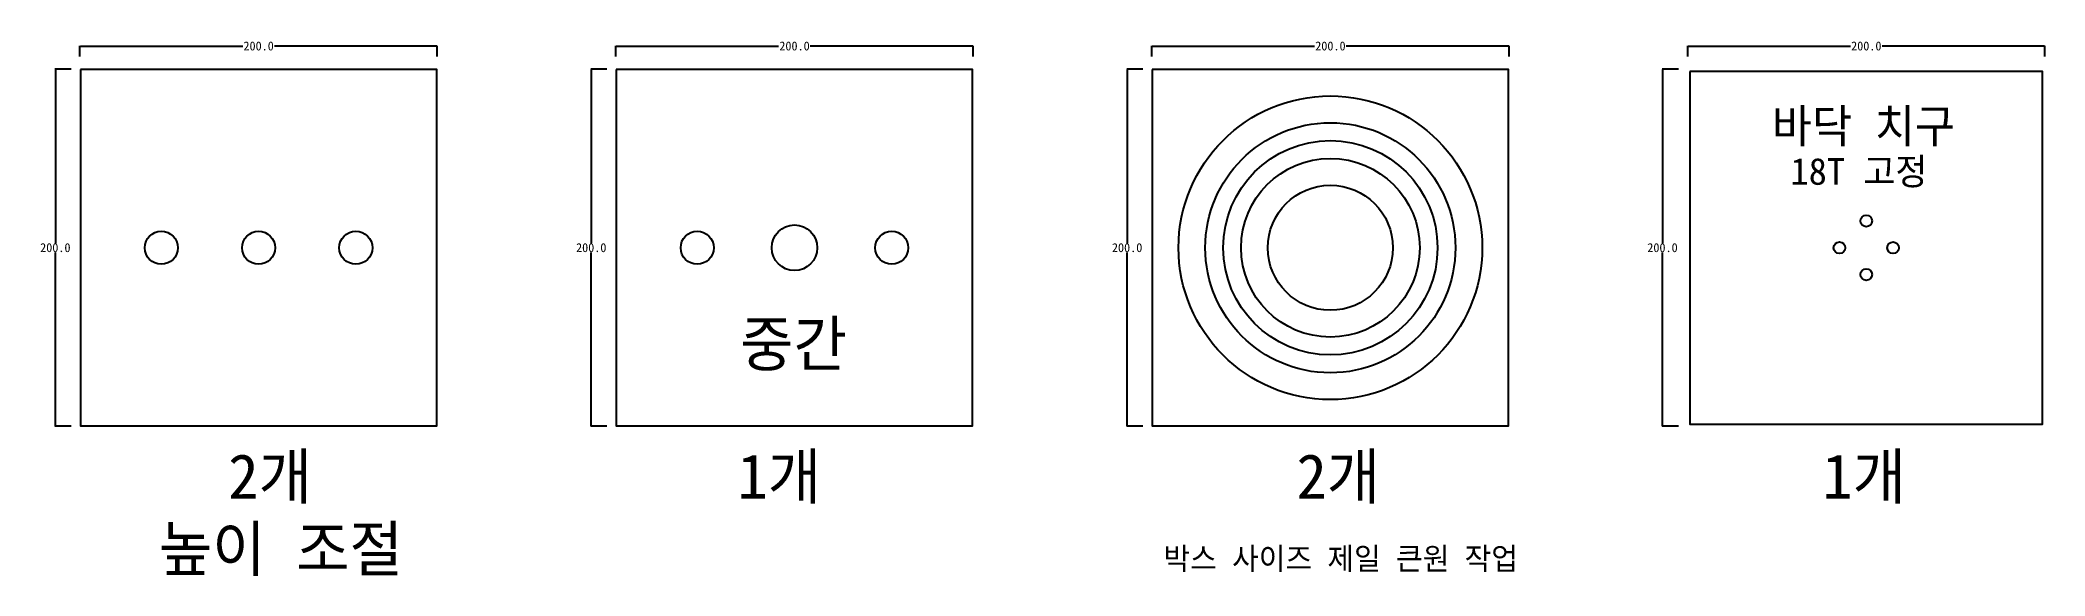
# Model space of a CAD drawing. Header units: millimetres. Extents: x 660 to 1782, y 243 to 543.
import ezdxf

# ---------------------------------------------------------------- set-up
doc = ezdxf.new("R2010")
doc.units = ezdxf.units.MM
for name, color, linetype in [('TEXT', 7, 'Continuous'), ('볼트 구멍', 7, 'Continuous'), ('치구', 7, 'Continuous'), ('치수', 7, 'Continuous')]:
    doc.layers.add(name, color=color, linetype=linetype)
doc.dimstyles.get("Standard").update_dxf_attribs({"dimtxt": 7, "dimasz": 0.18, "dimexe": 0.18, "dimexo": 0.0625, "dimgap": 0.09, "dimtad": 0, "dimtih": 1, "dimtoh": 1, "dimdec": 1, "dimzin": 0, "dimdsep": 46, "dimtxsty": 'Standard', "dimcen": 0.09, "dimadec": 0, "dimazin": 0, "dimtfac": 1, "dimtdec": 1, "dimtofl": 0, "dimtmove": 0, "dimatfit": 3, "dimfxl": 0, "dimtolj": 1, "dimtzin": 0, "dimarcsym": 0})

# ---------------------------------------------------------------- blocks, each defined once
blk = doc.blocks.new('*D10')
at = {"layer": 'Defpoints', "color": 0}
for p in [(1482.4, 539.6), (1282.4, 533.8), (1482.4, 533.8)]:
    blk.add_point(p, dxfattribs=at)
at = {"layer": '치수', "color": 0, "lineweight": -2}
for p, q in [((1282.4, 533.8), (1282.4, 539.8)), ((1282.6, 539.6), (1373.5, 539.6)), ((1482.2, 539.6), (1391.2, 539.6)), ((1482.4, 533.8), (1482.4, 539.8))]:
    blk.add_line(p, q, dxfattribs=at)
at = {"layer": '치수', "color": 0}
for points in [[(1282.6, 539.7), (1282.6, 539.6), (1282.4, 539.6)], [(1482.2, 539.7), (1482.2, 539.6), (1482.4, 539.6)]]:
    blk.add_solid(points, dxfattribs=at)
at = {"layer": '치수', "color": 0, "insert": (1382.4, 539.6), "char_height": 5, "attachment_point": 5}
blk.add_mtext('\\A1;200.0', dxfattribs=at)
blk = doc.blocks.new('*D11')
at = {"layer": 'Defpoints', "color": 0}
for p in [(677.5, 526.7), (668.6, 326.7), (677.5, 326.7)]:
    blk.add_point(p, dxfattribs=at)
at = {"layer": '치수', "color": 0, "lineweight": -2}
for p, q in [((677.4, 526.7), (668.4, 526.7)), ((668.6, 526.5), (668.6, 429.2)), ((668.6, 326.8), (668.6, 424.1)), ((677.4, 326.7), (668.4, 326.7))]:
    blk.add_line(p, q, dxfattribs=at)
at = {"layer": '치수', "color": 0}
for points in [[(668.6, 526.5), (668.6, 526.5), (668.6, 526.7)], [(668.6, 326.8), (668.6, 326.8), (668.6, 326.7)]]:
    blk.add_solid(points, dxfattribs=at)
at = {"layer": '치수', "color": 0, "insert": (668.6, 426.7), "char_height": 5, "attachment_point": 5}
blk.add_mtext('\\A1;200.0', dxfattribs=at)
blk = doc.blocks.new('*D12')
at = {"layer": 'Defpoints', "color": 0}
for p in [(1277.5, 526.7), (1268.6, 326.7), (1277.5, 326.7)]:
    blk.add_point(p, dxfattribs=at)
at = {"layer": '치수', "color": 0, "lineweight": -2}
for p, q in [((1277.4, 526.7), (1268.4, 526.7)), ((1268.6, 526.5), (1268.6, 429.2)), ((1268.6, 326.8), (1268.6, 424.1)), ((1277.4, 326.7), (1268.4, 326.7))]:
    blk.add_line(p, q, dxfattribs=at)
at = {"layer": '치수', "color": 0}
for points in [[(1268.6, 526.5), (1268.6, 526.5), (1268.6, 526.7)], [(1268.6, 326.8), (1268.6, 326.8), (1268.6, 326.7)]]:
    blk.add_solid(points, dxfattribs=at)
at = {"layer": '치수', "color": 0, "insert": (1268.6, 426.7), "char_height": 5, "attachment_point": 5}
blk.add_mtext('\\A1;200.0', dxfattribs=at)
blk = doc.blocks.new('*D13')
at = {"layer": 'Defpoints', "color": 0}
for p in [(977.5, 526.7), (968.6, 326.7), (977.5, 326.7)]:
    blk.add_point(p, dxfattribs=at)
at = {"layer": '치수', "color": 0, "lineweight": -2}
for p, q in [((977.4, 526.7), (968.4, 526.7)), ((968.6, 526.5), (968.6, 429.2)), ((968.6, 326.8), (968.6, 424.1)), ((977.4, 326.7), (968.4, 326.7))]:
    blk.add_line(p, q, dxfattribs=at)
at = {"layer": '치수', "color": 0}
for points in [[(968.6, 526.5), (968.6, 526.5), (968.6, 526.7)], [(968.6, 326.8), (968.6, 326.8), (968.6, 326.7)]]:
    blk.add_solid(points, dxfattribs=at)
at = {"layer": '치수', "color": 0, "insert": (968.6, 426.7), "char_height": 5, "attachment_point": 5}
blk.add_mtext('\\A1;200.0', dxfattribs=at)
blk = doc.blocks.new('*D14')
at = {"layer": 'Defpoints', "color": 0}
for p in [(1182.4, 539.6), (982.4, 533.8), (1182.4, 533.8)]:
    blk.add_point(p, dxfattribs=at)
at = {"layer": '치수', "color": 0, "lineweight": -2}
for p, q in [((982.4, 533.8), (982.4, 539.8)), ((982.6, 539.6), (1073.5, 539.6)), ((1182.2, 539.6), (1091.2, 539.6)), ((1182.4, 533.8), (1182.4, 539.8))]:
    blk.add_line(p, q, dxfattribs=at)
at = {"layer": '치수', "color": 0}
for points in [[(982.6, 539.7), (982.6, 539.6), (982.4, 539.6)], [(1182.2, 539.7), (1182.2, 539.6), (1182.4, 539.6)]]:
    blk.add_solid(points, dxfattribs=at)
at = {"layer": '치수', "color": 0, "insert": (1082.4, 539.6), "char_height": 5, "attachment_point": 5}
blk.add_mtext('\\A1;200.0', dxfattribs=at)
blk = doc.blocks.new('*D15')
at = {"layer": 'Defpoints', "color": 0}
for p in [(882.4, 539.6), (682.4, 533.8), (882.4, 533.8)]:
    blk.add_point(p, dxfattribs=at)
at = {"layer": '치수', "color": 0, "lineweight": -2}
for p, q in [((682.4, 533.8), (682.4, 539.8)), ((682.6, 539.6), (773.5, 539.6)), ((882.2, 539.6), (791.2, 539.6)), ((882.4, 533.8), (882.4, 539.8))]:
    blk.add_line(p, q, dxfattribs=at)
at = {"layer": '치수', "color": 0}
for points in [[(682.6, 539.7), (682.6, 539.6), (682.4, 539.6)], [(882.2, 539.7), (882.2, 539.6), (882.4, 539.6)]]:
    blk.add_solid(points, dxfattribs=at)
at = {"layer": '치수', "color": 0, "insert": (782.4, 539.6), "char_height": 5, "attachment_point": 5}
blk.add_mtext('\\A1;200.0', dxfattribs=at)
blk = doc.blocks.new('*D16')
at = {"layer": 'Defpoints', "color": 0}
for p in [(1577.2, 526.7), (1568.3, 326.7), (1577.2, 326.7)]:
    blk.add_point(p, dxfattribs=at)
at = {"layer": '치수', "color": 0, "lineweight": -2}
for p, q in [((1577.2, 526.7), (1568.2, 526.7)), ((1568.3, 526.5), (1568.3, 429.2)), ((1568.3, 326.8), (1568.3, 424.1)), ((1577.2, 326.7), (1568.2, 326.7))]:
    blk.add_line(p, q, dxfattribs=at)
at = {"layer": '치수', "color": 0}
for points in [[(1568.3, 526.5), (1568.4, 526.5), (1568.3, 526.7)], [(1568.3, 326.8), (1568.4, 326.8), (1568.3, 326.7)]]:
    blk.add_solid(points, dxfattribs=at)
at = {"layer": '치수', "color": 0, "insert": (1568.3, 426.7), "char_height": 5, "attachment_point": 5}
blk.add_mtext('\\A1;200.0', dxfattribs=at)
blk = doc.blocks.new('*D17')
at = {"layer": 'Defpoints', "color": 0}
for p in [(1782.4, 539.6), (1582.4, 533.8), (1782.4, 533.8)]:
    blk.add_point(p, dxfattribs=at)
at = {"layer": '치수', "color": 0, "lineweight": -2}
for p, q in [((1582.4, 533.8), (1582.4, 539.8)), ((1582.6, 539.6), (1673.5, 539.6)), ((1782.2, 539.6), (1691.2, 539.6)), ((1782.4, 533.8), (1782.4, 539.8))]:
    blk.add_line(p, q, dxfattribs=at)
at = {"layer": '치수', "color": 0}
for points in [[(1582.6, 539.7), (1582.6, 539.6), (1582.4, 539.6)], [(1782.2, 539.7), (1782.2, 539.6), (1782.4, 539.6)]]:
    blk.add_solid(points, dxfattribs=at)
at = {"layer": '치수', "color": 0, "insert": (1682.4, 539.6), "char_height": 5, "attachment_point": 5}
blk.add_mtext('\\A1;200.0', dxfattribs=at)

msp = doc.modelspace()

# ---------------------------------------------------------------- linework, layer by layer
at = {"layer": '볼트 구멍', "color": 3}
for centre, radius in [((1382.38, 426.66), 85), ((1382.38, 426.66), 70), ((1382.38, 426.66), 60), ((1382.38, 426.66), 50), ((1382.38, 426.66), 35), ((1082.38, 426.66), 12.75), ((1682.38, 441.66), 3.25), ((782.38, 426.66), 9.25), ((1667.38, 426.66), 3.25), ((1697.38, 426.66), 3.25), ((1682.38, 411.66), 3.25)]:
    msp.add_circle(centre, radius, dxfattribs=at)
at = {"layer": '볼트 구멍', "color": 1}
for centre in [(727.93, 426.66), (836.83, 426.66), (1027.93, 426.66), (1136.83, 426.66)]:
    msp.add_circle(centre, 9.25, dxfattribs=at)
at = {"layer": '치구'}
for points in [[(682.63, 526.41), (682.63, 326.91), (882.13, 326.91), (882.13, 526.41)], [(982.63, 526.41), (982.63, 326.91), (1182.13, 326.91), (1182.13, 526.41)], [(1282.63, 526.41), (1282.63, 326.91), (1482.13, 326.91), (1482.13, 526.41)], [(1583.63, 525.41), (1583.63, 327.91), (1781.13, 327.91), (1781.13, 525.41)]]:
    msp.add_lwpolyline(points, close=True, dxfattribs=at)

# ---------------------------------------------------------------- texts
at = {"layer": 'TEXT', "color": 6, "linetype": 'Continuous'}
msp.add_text('바닥 치구', height=18.75, dxfattribs=at).set_placement((1629.58, 485.45))
at = {"layer": 'TEXT', "color": 6}
msp.add_text('18T 고정', height=15, dxfattribs=at).set_placement((1639.93, 461.94))
at = {"layer": 'TEXT', "color": 1}
for s, height, p in [('중간', 25, (1051.93, 360.35)), ('2개', 25, (765.39, 286.14)), ('1개', 25, (1050.43, 286.14)), ('2개', 25, (1363.37, 286.14)), ('1개', 25, (1657.76, 286.14)), ('박스 사이즈 제일 큰원 작업', 12.5, (1288.95, 246.4))]:
    msp.add_text(s, height=height, dxfattribs=at).set_placement(p)
at = {"layer": 'TEXT', "color": 2}
msp.add_text('높이 조절', height=25, dxfattribs=at).set_placement((726.55, 245.64))

# ---------------------------------------------------------------- dimensions: what is measured, and where the dimension line sits
at = {"layer": '치수', "color": 4}
for base, p1, p2, picture, middle in [((882.38, 539.65), (682.38, 533.76), (882.38, 533.76), '*D15', (782.38, 539.65)), ((1182.38, 539.65), (982.38, 533.76), (1182.38, 533.76), '*D14', (1082.38, 539.65)), ((1482.38, 539.65), (1282.38, 533.76), (1482.38, 533.76), '*D10', (1382.38, 539.65)), ((1782.38, 539.65), (1582.38, 533.76), (1782.38, 533.76), '*D17', (1682.38, 539.65))]:
    dim = msp.add_linear_dim(base=base, p1=p1, p2=p2, dimstyle='Standard', override={"dimtxt": 5}, dxfattribs=at)
    dim.commit()
    dim.dimension.update_dxf_attribs({"geometry": picture, "text_midpoint": middle})
for base, p1, p2, picture, middle in [((668.59, 326.66), (677.49, 526.66), (677.49, 326.66), '*D11', (668.59, 426.66)), ((968.59, 326.66), (977.49, 526.66), (977.49, 326.66), '*D13', (968.59, 426.66)), ((1268.59, 326.66), (1277.49, 526.66), (1277.49, 326.66), '*D12', (1268.59, 426.66)), ((1568.34, 326.66), (1577.24, 526.66), (1577.24, 326.66), '*D16', (1568.34, 426.66))]:
    dim = msp.add_linear_dim(base=base, p1=p1, p2=p2, angle=90, dimstyle='Standard', override={"dimtxt": 5}, dxfattribs=at)
    dim.commit()
    dim.dimension.update_dxf_attribs({"geometry": picture, "text_midpoint": middle})

doc.saveas('drawing.dxf')
